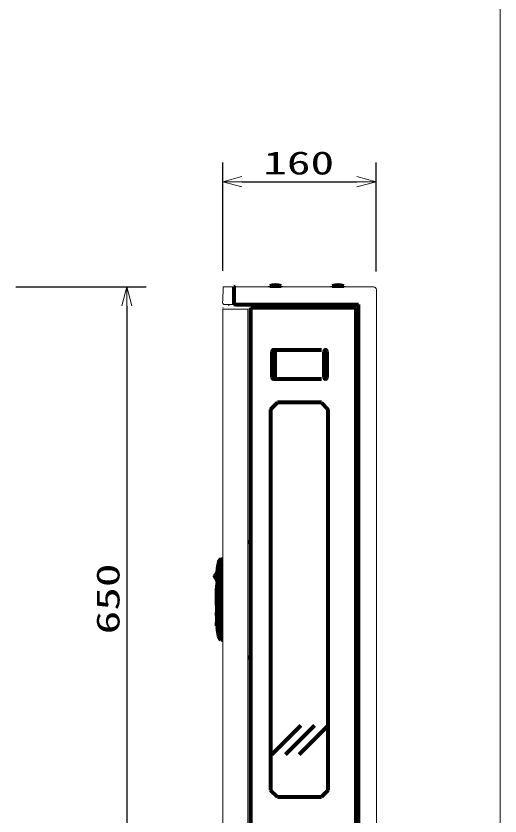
# Model space of a CAD drawing. Units: millimetres on the paper. Extents: x -1400 to 1400, y -280 to 280.
# Drawn here: x 207.7 to 258, y -95.2 to -12.1 of the extents above; entities that cross this region are included whole.
import ezdxf
from ezdxf.enums import TextEntityAlignment as Align

# ---------------------------------------------------------------- set-up
doc = ezdxf.new("R2010")
doc.units = ezdxf.units.MM
doc.linetypes.add('DOUBLE_CHAIN1', pattern=[8.8, 5, -1, 0.6, -0.6, 0.6, -1])
for name, color, linetype, lineweight in [('0-3_WAKU-M', 7, 'Continuous', 20), ('0-5_gaikei', 1, 'Continuous', 80), ('0-6_moji1', 3, 'Continuous', 30)]:
    doc.layers.add(name, color=color, linetype=linetype, lineweight=lineweight)
doc.styles.add('ＭＳ ゴシック', font='')
doc.styles.get('ＭＳ ゴシック').set_extended_font_data('MS Gothic')

# ---------------------------------------------------------------- blocks, each defined once
blk = doc.blocks.new('_OPEN30')
at = {"layer": '0-6_moji1', "color": 7, "lineweight": 20}
blk.add_line((0, 0), (-1, 0), dxfattribs=at)
blk.add_lwpolyline([(-1, 0.2679), (0, 0), (-1, -0.2679)], dxfattribs=at)

msp = doc.modelspace()

# ---------------------------------------------------------------- linework, layer by layer
at = {"layer": '0-3_WAKU-M'}
msp.add_line((258, 241.536), (258, -238.464), dxfattribs=at)
at = {"layer": '0-5_gaikei'}
for p, q in [((230.358, -42.046), (230.358, -40.239)), ((230.358, -40.386), (230.368, -40.386)), ((230.368, -40.386), (230.358, -40.386)), ((230.358, -40.396), (230.368, -40.396)), ((230.368, -41.876), (230.368, -40.226)), ((234.048, -40.156), (234.048, -40.226)), ((235.248, -40.156), (234.048, -40.156)), ((235.248, -40.226), (235.248, -40.156)), ((240.548, -40.156), (240.548, -40.226)), ((241.748, -40.156), (240.548, -40.156)), ((241.748, -40.226), (241.748, -40.156)), ((230.568, -42.076), (243.298, -42.076)), ((232.098, -103.112), (232.098, -42.412)), ((242.998, -42.412), (232.098, -42.412)), ((242.998, -42.412), (242.998, -103.112)), ((243.298, -103.366), (243.298, -42.076)), ((229.202, -42.536), (229.164, -42.536)), ((234.298, -49.637), (234.298, -46.937)), ((234.598, -46.937), (234.598, -49.637)), ((239.698, -49.637), (239.698, -46.937)), ((239.998, -46.937), (239.998, -49.637)), ((234.148, -52.969), (234.855, -52.262)), ((239.441, -52.262), (234.855, -52.262)), ((239.441, -52.262), (240.148, -52.969)), ((234.148, -52.969), (234.148, -92.555)), ((240.148, -92.555), (240.148, -52.969)), ((231.764, -66.762), (231.797, -66.762)), ((232.098, -66.762), (231.798, -66.762)), ((228.958, -68.526), (229.164, -68.526)), ((228.958, -68.526), (228.958, -76.915)), ((228.601, -70.806), (228.636, -71.076)), ((228.636, -71.076), (228.636, -75.306)), ((228.746, -75.348), (228.746, -70.776)), ((228.558, -73.226), (228.558, -71.745)), ((228.558, -74.411), (228.558, -74.226)), ((228.599, -75.101), (228.599, -74.451)), ((228.558, -75.525), (228.558, -75.141)), ((228.598, -75.101), (228.598, -75.101)), ((228.958, -76.914), (228.917, -76.877)), ((229.164, -76.926), (228.958, -76.926)), ((231.798, -78.762), (231.764, -78.762)), ((231.938, -78.762), (231.764, -78.762)), ((231.798, -78.762), (232.098, -78.762)), ((231.798, -78.762), (232.098, -78.762)), ((234.271, -88.853), (237.287, -85.836)), ((235.685, -88.853), (238.702, -85.836)), ((237.1, -88.853), (240.116, -85.836)), ((234.855, -93.262), (234.148, -92.555)), ((240.148, -92.555), (239.441, -93.262)), ((234.855, -93.262), (239.441, -93.262))]:
    msp.add_line(p, q, dxfattribs=at)
at = {"layer": '0-5_gaikei', "color": 7, "lineweight": 20}
for p, q in [((230.368, -40.226), (244.848, -40.226)), ((245.148, -104.926), (245.148, -40.526)), ((229.355, -42.066), (230.506, -42.066)), ((230.338, -42.066), (229.355, -42.066)), ((229.478, -42.066), (229.562, -42.066)), ((229.562, -42.066), (229.845, -42.066)), ((229.845, -42.066), (230.506, -42.066)), ((230.027, -42.066), (230.013, -42.066)), ((230.083, -42.066), (230.067, -42.066)), ((230.428, -42.066), (230.083, -42.066)), ((229.164, -102.886), (229.164, -42.536)), ((230.125, -42.536), (229.164, -42.536)), ((231.764, -42.536), (230.125, -42.536))]:
    msp.add_line(p, q, dxfattribs=at)
at = {"layer": '0-5_gaikei', "linetype": 'DOUBLE_CHAIN1'}
for p, q in [((234.448, -46.787), (239.848, -46.787)), ((234.448, -49.787), (239.848, -49.787))]:
    msp.add_line(p, q, dxfattribs=at)
at = {"layer": '0-5_gaikei', "color": 7, "lineweight": 20}
for points in [[(229.156, -41.859), (229.165, -41.604), (229.21, -40.316)], [(229.198, -40.634), (229.198, -40.356), (229.208, -40.356)], [(229.292, -40.216), (230.204, -40.216), (230.333, -40.216)], [(231.764, -42.536), (231.764, -102.986), (229.264, -102.986)]]:
    msp.add_lwpolyline(points, dxfattribs=at)
at = {"layer": '0-5_gaikei'}
for points in [[(228.614, -69.709), (228.614, -69.708), (228.614, -69.707), (228.614, -69.706), (228.614, -69.706), (228.614, -69.706), (228.614, -69.706)], [(228.657, -69.926), (228.655, -69.916), (228.653, -69.907), (228.651, -69.898), (228.649, -69.889), (228.647, -69.88), (228.646, -69.871), (228.644, -69.863), (228.643, -69.854), (228.641, -69.847), (228.64, -69.839), (228.638, -69.831), (228.637, -69.824), (228.635, -69.817), (228.634, -69.81), (228.633, -69.803), (228.631, -69.796), (228.63, -69.79), (228.629, -69.784), (228.628, -69.778), (228.627, -69.773), (228.626, -69.767), (228.625, -69.762), (228.624, -69.757), (228.623, -69.752), (228.622, -69.747), (228.621, -69.743), (228.62, -69.739), (228.619, -69.735), (228.619, -69.732), (228.618, -69.728), (228.617, -69.725), (228.617, -69.722), (228.616, -69.72), (228.616, -69.717), (228.616, -69.715), (228.615, -69.713), (228.615, -69.711), (228.615, -69.71), (228.614, -69.709)], [(228.717, -70.32), (228.717, -70.321), (228.717, -70.321), (228.717, -70.322), (228.717, -70.322), (228.717, -70.323), (228.716, -70.323), (228.716, -70.323), (228.716, -70.324), (228.716, -70.324), (228.716, -70.325), (228.716, -70.325), (228.716, -70.326), (228.716, -70.326), (228.716, -70.327), (228.716, -70.327), (228.715, -70.327), (228.715, -70.328), (228.715, -70.328), (228.715, -70.329), (228.715, -70.329), (228.715, -70.33), (228.715, -70.33), (228.716, -70.331), (228.716, -70.331), (228.716, -70.331)], [(228.558, -71.746), (228.558, -71.746), (228.558, -71.746), (228.558, -71.746), (228.559, -71.745), (228.559, -71.745), (228.559, -71.744), (228.559, -71.744), (228.559, -71.743), (228.559, -71.742), (228.559, -71.742), (228.559, -71.741), (228.559, -71.74), (228.56, -71.739), (228.56, -71.738), (228.56, -71.736), (228.56, -71.735), (228.56, -71.734), (228.561, -71.732), (228.561, -71.731), (228.561, -71.729), (228.561, -71.727), (228.562, -71.725), (228.562, -71.724), (228.562, -71.722), (228.563, -71.72), (228.563, -71.717), (228.563, -71.715), (228.564, -71.713), (228.564, -71.71), (228.564, -71.708), (228.565, -71.705), (228.565, -71.703), (228.566, -71.7), (228.566, -71.697), (228.566, -71.694)], [(228.559, -75.142), (228.559, -75.141), (228.559, -75.14), (228.558, -75.139), (228.558, -75.138), (228.558, -75.137), (228.558, -75.136), (228.559, -75.135), (228.559, -75.134), (228.559, -75.134), (228.559, -75.133), (228.559, -75.132), (228.56, -75.131), (228.56, -75.13), (228.56, -75.129), (228.56, -75.128), (228.561, -75.127), (228.561, -75.126), (228.562, -75.125), (228.562, -75.124), (228.562, -75.124), (228.563, -75.123), (228.563, -75.122), (228.564, -75.121), (228.564, -75.12), (228.565, -75.12), (228.565, -75.119), (228.566, -75.118), (228.566, -75.117), (228.567, -75.116), (228.567, -75.116), (228.568, -75.115), (228.569, -75.114), (228.569, -75.114), (228.57, -75.113), (228.57, -75.112), (228.571, -75.112), (228.572, -75.111), (228.573, -75.11), (228.573, -75.11)], [(228.573, -75.11), (228.574, -75.109), (228.575, -75.109), (228.575, -75.108), (228.576, -75.108), (228.577, -75.107), (228.578, -75.107), (228.579, -75.106), (228.579, -75.106), (228.58, -75.105), (228.581, -75.105), (228.582, -75.104), (228.583, -75.104), (228.584, -75.104), (228.585, -75.103), (228.585, -75.103), (228.586, -75.103), (228.587, -75.103), (228.588, -75.102), (228.589, -75.102), (228.59, -75.102), (228.591, -75.102), (228.592, -75.101), (228.593, -75.101), (228.594, -75.101), (228.595, -75.101), (228.595, -75.101), (228.596, -75.101), (228.597, -75.101), (228.598, -75.101), (228.598, -75.101), (228.598, -75.101)], [(228.617, -75.466), (228.617, -75.468), (228.616, -75.47), (228.615, -75.472), (228.614, -75.474), (228.614, -75.476), (228.613, -75.478), (228.612, -75.479), (228.611, -75.481), (228.61, -75.482), (228.61, -75.483), (228.609, -75.485), (228.608, -75.486), (228.607, -75.487), (228.607, -75.488), (228.606, -75.488), (228.605, -75.489)], [(228.614, -75.722), (228.614, -75.712), (228.616, -75.701), (228.619, -75.691), (228.623, -75.682), (228.629, -75.672), (228.635, -75.664), (228.637, -75.661), (228.637, -75.661), (228.637, -75.661), (228.637, -75.661), (228.637, -75.661), (228.637, -75.66), (228.638, -75.66), (228.638, -75.66), (228.638, -75.66), (228.638, -75.659), (228.638, -75.659), (228.639, -75.659), (228.639, -75.658), (228.639, -75.658), (228.64, -75.658), (228.64, -75.657), (228.641, -75.657), (228.641, -75.656), (228.642, -75.656), (228.642, -75.655), (228.643, -75.654), (228.643, -75.654), (228.644, -75.653), (228.644, -75.652), (228.645, -75.652), (228.646, -75.651), (228.646, -75.65), (228.647, -75.649), (228.648, -75.648), (228.648, -75.648), (228.649, -75.647), (228.65, -75.646), (228.651, -75.645)], [(228.636, -75.306), (228.636, -75.311), (228.636, -75.316), (228.636, -75.321), (228.636, -75.326), (228.636, -75.332), (228.636, -75.337), (228.635, -75.342), (228.635, -75.347), (228.635, -75.352), (228.635, -75.357), (228.634, -75.362), (228.634, -75.367), (228.634, -75.371), (228.633, -75.376), (228.633, -75.381), (228.632, -75.386), (228.632, -75.39), (228.631, -75.394), (228.631, -75.399), (228.63, -75.403), (228.63, -75.407), (228.629, -75.411), (228.628, -75.415), (228.628, -75.419), (228.627, -75.423), (228.627, -75.427), (228.626, -75.43), (228.625, -75.434), (228.625, -75.437), (228.624, -75.441), (228.623, -75.444), (228.623, -75.447), (228.622, -75.45), (228.621, -75.453), (228.62, -75.456), (228.62, -75.458), (228.619, -75.461), (228.618, -75.463), (228.617, -75.466)], [(228.651, -75.645), (228.652, -75.644), (228.653, -75.643), (228.653, -75.642), (228.654, -75.641), (228.655, -75.64), (228.656, -75.639), (228.657, -75.638), (228.658, -75.636), (228.659, -75.635), (228.66, -75.634), (228.661, -75.633), (228.662, -75.632), (228.664, -75.63), (228.665, -75.629), (228.666, -75.628), (228.667, -75.626), (228.668, -75.625), (228.67, -75.623), (228.671, -75.622), (228.672, -75.621), (228.673, -75.619), (228.675, -75.617), (228.676, -75.616), (228.678, -75.614), (228.679, -75.613), (228.68, -75.611), (228.682, -75.609), (228.683, -75.608), (228.685, -75.606), (228.687, -75.604), (228.688, -75.603), (228.69, -75.601), (228.691, -75.599), (228.693, -75.597), (228.695, -75.595), (228.696, -75.593), (228.698, -75.591), (228.7, -75.589), (228.702, -75.587)], [(228.702, -75.587), (228.704, -75.585), (228.706, -75.583), (228.707, -75.581), (228.709, -75.579), (228.711, -75.577), (228.713, -75.574), (228.715, -75.572)], [(228.708, -75.583), (228.708, -75.583), (228.708, -75.583), (228.708, -75.583), (228.708, -75.582), (228.708, -75.582), (228.709, -75.581), (228.709, -75.58), (228.709, -75.58), (228.71, -75.579), (228.71, -75.577), (228.71, -75.576), (228.711, -75.575), (228.711, -75.574), (228.712, -75.572), (228.712, -75.571), (228.713, -75.569), (228.713, -75.567), (228.714, -75.565), (228.714, -75.563), (228.715, -75.561), (228.716, -75.559), (228.716, -75.557), (228.717, -75.555), (228.717, -75.552), (228.718, -75.55)]]:
    msp.add_lwpolyline(points, dxfattribs=at)
at = {"layer": '0-5_gaikei', "color": 7, "lineweight": 20}
for centre, radius, start, end in [((229.328, -40.356), 0.13, 153.673, 180), ((229.308, -40.315), 0.0981, 131.87111, 180.60177), ((229.293, -40.281), 0.0654, 90.73407, 120.43599), ((229.293, -40.281), 0.0654, 90.73473, 120.43632), ((244.848, -40.526), 0.3, 0, 90), ((244.938, -40.381), 0.13, 50.26464, 66.09869), ((229.355, -41.866), 0.2, 178, 270), ((229.355, -41.866), 0.2, 180, 270), ((229.478, -42.046), 0.02, 270, 271.19339)]:
    msp.add_arc(centre, radius, start, end, dxfattribs=at)
at = {"layer": '0-5_gaikei'}
for centre, radius, start, end in [((230.339, -40.239), 0.0197, 0.21486, 90.98874), ((234.648, -42.111), 2.045, 72.93847, 107.06153), ((241.148, -42.111), 2.045, 72.93847, 107.06153), ((229.818, -42.046), 0.02, 268.77874, 270), ((230.338, -42.046), 0.02, 270, 0), ((230.568, -41.876), 0.2, 180, 270), ((230.568, -41.876), 0.2, 180, 270), ((234.448, -46.937), 0.15, 0, 180), ((239.848, -46.937), 0.15, 0, 180), ((234.448, -49.637), 0.15, 180, 0), ((239.848, -49.637), 0.15, 180, 0), ((231.798, -67.262), 0.5, 90, 93.99816), ((233.108, -69.926), 4.5, 167.36408, 177.22136), ((229.498, -69.117), 0.8, 132.45206, 167.36408), ((228.374, -70.301), 0.05, 143.74331, 223.88233), ((228.374, -70.301), 0.05, 171.9137, 179.02821), ((229.946, -71.454), 2, 136.52227, 143.74993), ((227.568, -71.076), 1.069, 29.78808, 43.88237), ((228.858, -70.422), 0.5, 114.68397, 136.52227), ((227.568, -71.076), 1.069, 14.63643, 29.78808), ((224.25, -70.808), 4.494, 6.23439, 11.32351), ((224.782, -70.826), 3.965, 0.72197, 7.16408), ((224.091, -71.023), 4.525, 351.47453, 359.96878), ((224.088, -71.023), 4.528, 351.47737, 352.77393), ((224.184, -73.726), 4.403, 353.47924, 6.52076), ((228.598, -74.412), 0.0391, 179.86193, 270.89523), ((226.734, -73.399), 2.805, 310.56843, 311.83763), ((228.89, -74.356), 1.22, 254.42198, 262.37767), ((227.966, -75.357), 0.777, 345.60556, 349.19863), ((228.023, -75.347), 0.723, 346.28751, 359.9467), ((233.108, -75.526), 4.5, 182.50499, 192.63592), ((229.498, -76.335), 0.8, 192.63592, 227.59809), ((231.798, -78.262), 0.5, 266.00184, 270), ((231.798, -78.262), 0.5, 266.00184, 270)]:
    msp.add_arc(centre, radius, start, end, dxfattribs=at)
at = {"layer": '0-5_gaikei', "color": 7, "lineweight": 20}
for end_param in [3.649942, 3.649936]:
    msp.add_ellipse((229.284, -40.269), major_axis=(0.0243, -0.0437), ratio=0.956721, start_param=3.127853, end_param=end_param, dxfattribs=at)
at = {"layer": '0-5_gaikei'}
msp.add_ellipse((230.333, -40.516), major_axis=(0, -0.3), ratio=0.121739, start_param=2.991062, end_param=3.141593, dxfattribs=at)
at = {"layer": '0-6_moji1'}
for p, q in [((229.164, -38.566), (229.164, -27.302)), ((245.114, -38.634), (245.114, -27.302)), ((231.164, -29.302), (243.114, -29.302)), ((207.669, -40.216), (221.195, -40.216)), ((219.195, -42.216), (219.195, -103.236))]:
    msp.add_line(p, q, dxfattribs=at)

# ---------------------------------------------------------------- block references
at = {"layer": '0-6_moji1', "xscale": 2, "yscale": 2}
for p, rotation in [((229.164, -29.302), 180), ((219.195, -40.216), 90)]:
    msp.add_blockref('_OPEN30', p, dxfattribs=dict(at, rotation=rotation))
msp.add_blockref('_OPEN30', (245.114, -29.302), dxfattribs=at)

# ---------------------------------------------------------------- texts
at = {"layer": '0-6_moji1', "style": 'ＭＳ ゴシック', "width": 1.5}
msp.add_text('160', height=2.405, dxfattribs=at).set_placement((233.389, -29.264), align=Align.BOTTOM_LEFT)
msp.add_text('650', height=2.405, rotation=90, dxfattribs=at).set_placement((219.157, -76.357), align=Align.BOTTOM_LEFT)

doc.saveas('drawing.dxf')
